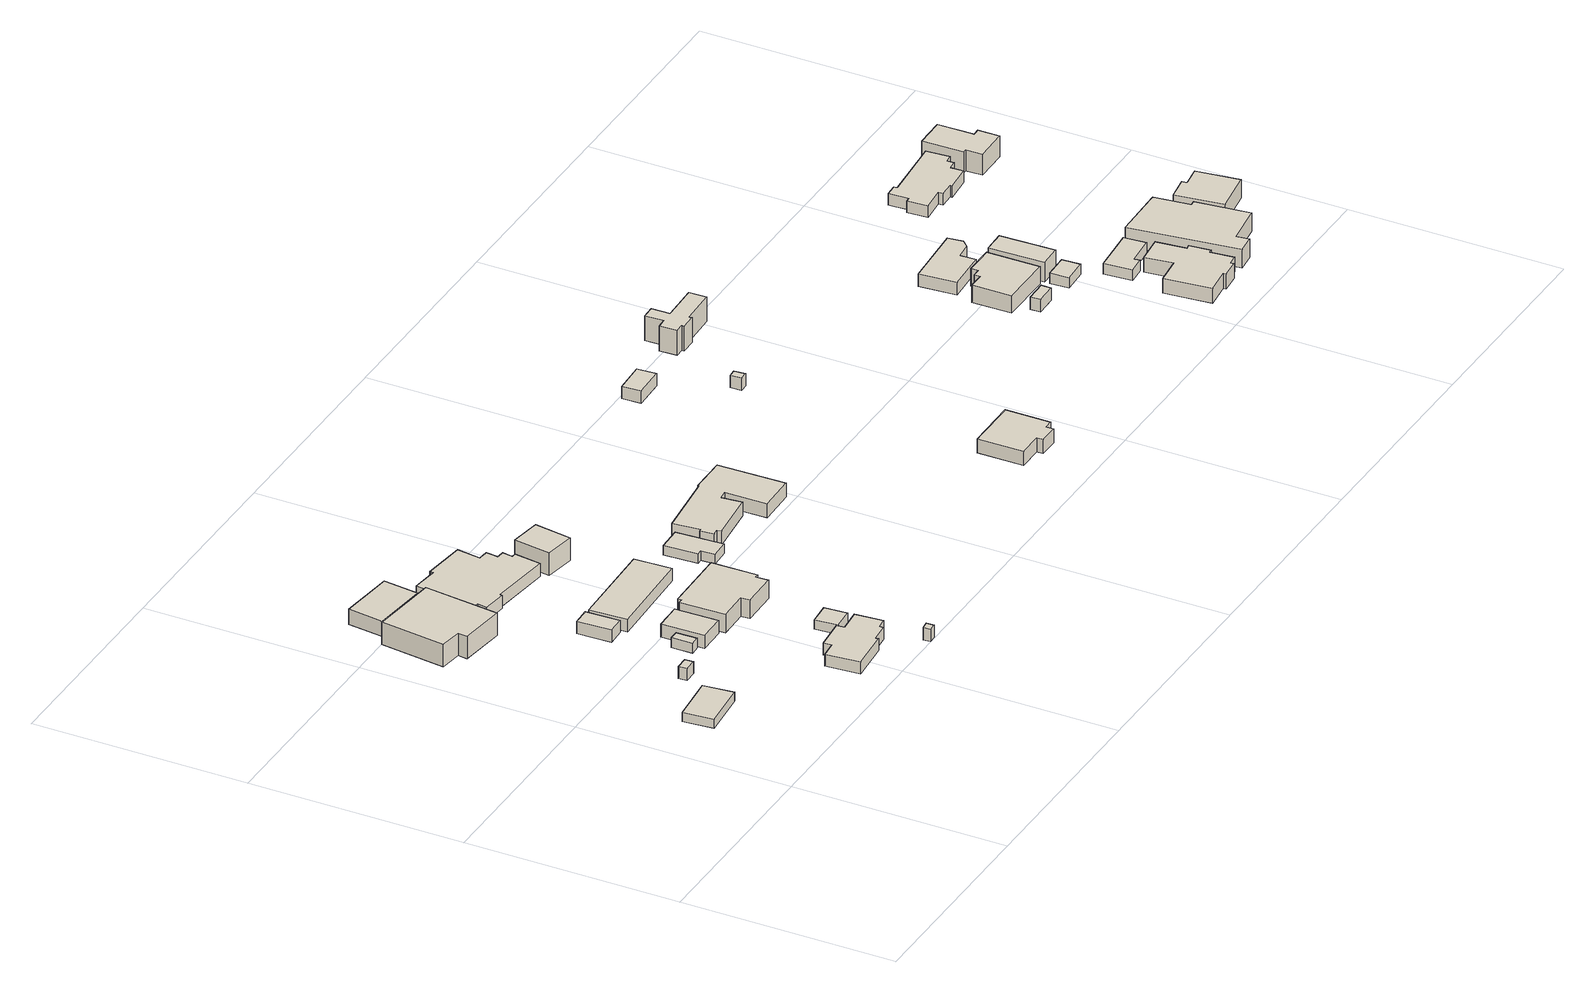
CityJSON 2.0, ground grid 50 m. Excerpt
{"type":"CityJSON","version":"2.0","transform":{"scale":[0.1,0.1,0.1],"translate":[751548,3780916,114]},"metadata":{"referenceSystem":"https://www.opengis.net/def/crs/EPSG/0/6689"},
"CityObjects":{
"building1":{"type":"Building","attributes":{"class":"3001","usage":"461","yearOfConstruction":"0001","measuredHeight":3.3,"storeysAboveGround":9999,"storeysBelowGround":9999,"RiverFloodingRiskAttribute.description":"4","RiverFloodingRiskAttribute.rank":"1","RiverFloodingRiskAttribute.depth":0.162,"RiverFloodingRiskAttribute.adminType":"2","RiverFloodingRiskAttribute.scale":"2","RiverFloodingRiskAttribute.duration":0,"BuildingDetailAttribute.totalFloorArea":-9999,"BuildingDetailAttribute.buildingFootprintArea":-9999,"BuildingDetailAttribute.buildingStructureType":"611","BuildingDetailAttribute.fireproofStructureType":"1011","BuildingDetailAttribute.landUseType":"231","BuildingDetailAttribute.specifiedBuildingCoverageRate":-9999,"BuildingDetailAttribute.specifiedFloorAreaRate":-9999,"BuildingDetailAttribute.buildingHeight":-9999,"BuildingDetailAttribute.surveyYear":"0001","BuildingIDAttribute.prefecture":"35","BuildingIDAttribute.city":"35215"},"address":[{"country":"日本","locality":"山口県周南市大字米光米光下"}],"geometry":[{"type":"Solid","lod":"1","boundaries":[[[[0,1,2,3]],[[2,4,5,3]],[[1,6,4,2]],[[0,7,6,1]],[[3,5,7,0]],[[4,6,7,5]]]]}]},
"building2":{"type":"Building","attributes":{"class":"3001","usage":"461","yearOfConstruction":"0001","measuredHeight":7.4,"storeysAboveGround":9999,"storeysBelowGround":9999,"LandSlideRiskAttribute.description":"1","LandSlideRiskAttribute.areaType":"2","BuildingDetailAttribute.totalFloorArea":-9999,"BuildingDetailAttribute.buildingFootprintArea":-9999,"BuildingDetailAttribute.buildingStructureType":"611","BuildingDetailAttribute.fireproofStructureType":"1011","BuildingDetailAttribute.landUseType":"231","BuildingDetailAttribute.specifiedBuildingCoverageRate":-9999,"BuildingDetailAttribute.specifiedFloorAreaRate":-9999,"BuildingDetailAttribute.buildingHeight":-9999,"BuildingDetailAttribute.surveyYear":"0001","BuildingIDAttribute.prefecture":"35","BuildingIDAttribute.city":"35215"},"address":[{"country":"日本","locality":"山口県周南市大字米光米光下"}],"geometry":[{"type":"Solid","lod":"1","boundaries":[[[[8,9,10,11,12,13]],[[12,14,15,13]],[[11,16,14,12]],[[10,17,16,11]],[[9,18,17,10]],[[8,19,18,9]],[[13,15,19,8]],[[14,16,17,18,19,15]]]]}]},
"building3":{"type":"Building","attributes":{"class":"3001","usage":"461","yearOfConstruction":"0001","measuredHeight":3.6,"storeysAboveGround":9999,"storeysBelowGround":9999,"BuildingDetailAttribute.totalFloorArea":-9999,"BuildingDetailAttribute.buildingFootprintArea":-9999,"BuildingDetailAttribute.buildingStructureType":"611","BuildingDetailAttribute.fireproofStructureType":"1011","BuildingDetailAttribute.landUseType":"231","BuildingDetailAttribute.specifiedBuildingCoverageRate":-9999,"BuildingDetailAttribute.specifiedFloorAreaRate":-9999,"BuildingDetailAttribute.buildingHeight":-9999,"BuildingDetailAttribute.surveyYear":"0001","BuildingIDAttribute.prefecture":"35","BuildingIDAttribute.city":"35215"},"address":[{"country":"日本","locality":"山口県周南市大字米光米光下"}],"geometry":[{"type":"Solid","lod":"1","boundaries":[[[[20,21,22,23]],[[22,24,25,23]],[[21,26,24,22]],[[20,27,26,21]],[[23,25,27,20]],[[24,26,27,25]]]]}]},
"building4":{"type":"Building","attributes":{"class":"3001","usage":"461","yearOfConstruction":"0001","measuredHeight":3.7,"storeysAboveGround":9999,"storeysBelowGround":9999,"LandSlideRiskAttribute.description":"1","LandSlideRiskAttribute.areaType":"2","BuildingDetailAttribute.totalFloorArea":-9999,"BuildingDetailAttribute.buildingFootprintArea":-9999,"BuildingDetailAttribute.buildingStructureType":"611","BuildingDetailAttribute.fireproofStructureType":"1011","BuildingDetailAttribute.landUseType":"231","BuildingDetailAttribute.specifiedBuildingCoverageRate":-9999,"BuildingDetailAttribute.specifiedFloorAreaRate":-9999,"BuildingDetailAttribute.buildingHeight":-9999,"BuildingDetailAttribute.surveyYear":"0001","BuildingIDAttribute.prefecture":"35","BuildingIDAttribute.city":"35215"},"address":[{"country":"日本","locality":"山口県周南市大字米光米光下"}],"geometry":[{"type":"Solid","lod":"1","boundaries":[[[[28,29,30,31]],[[30,32,33,31]],[[29,34,32,30]],[[28,35,34,29]],[[31,33,35,28]],[[32,34,35,33]]]]}]},
"building5":{"type":"Building","attributes":{"class":"3003","usage":"461","yearOfConstruction":"0001","measuredHeight":2.4,"storeysAboveGround":9999,"storeysBelowGround":9999,"LandSlideRiskAttribute.description":"1","LandSlideRiskAttribute.areaType":"1","BuildingDetailAttribute.totalFloorArea":-9999,"BuildingDetailAttribute.buildingFootprintArea":-9999,"BuildingDetailAttribute.buildingStructureType":"611","BuildingDetailAttribute.fireproofStructureType":"1011","BuildingDetailAttribute.landUseType":"231","BuildingDetailAttribute.specifiedBuildingCoverageRate":-9999,"BuildingDetailAttribute.specifiedFloorAreaRate":-9999,"BuildingDetailAttribute.buildingHeight":-9999,"BuildingDetailAttribute.surveyYear":"0001","BuildingIDAttribute.prefecture":"35","BuildingIDAttribute.city":"35215"},"address":[{"country":"日本","locality":"山口県周南市大字米光米光下"}],"geometry":[{"type":"Solid","lod":"1","boundaries":[[[[36,37,38,39]],[[38,40,41,39]],[[37,42,40,38]],[[36,43,42,37]],[[39,41,43,36]],[[40,42,43,41]]]]}]},
"building6":{"type":"Building","attributes":{"class":"3001","usage":"461","yearOfConstruction":"0001","measuredHeight":3,"storeysAboveGround":9999,"storeysBelowGround":9999,"LandSlideRiskAttribute.description":"1","LandSlideRiskAttribute.areaType":"1","BuildingDetailAttribute.totalFloorArea":-9999,"BuildingDetailAttribute.buildingFootprintArea":-9999,"BuildingDetailAttribute.buildingStructureType":"611","BuildingDetailAttribute.fireproofStructureType":"1011","BuildingDetailAttribute.landUseType":"231","BuildingDetailAttribute.specifiedBuildingCoverageRate":-9999,"BuildingDetailAttribute.specifiedFloorAreaRate":-9999,"BuildingDetailAttribute.buildingHeight":-9999,"BuildingDetailAttribute.surveyYear":"0001","BuildingIDAttribute.prefecture":"35","BuildingIDAttribute.city":"35215"},"address":[{"country":"日本","locality":"山口県周南市大字米光米光下"}],"geometry":[{"type":"Solid","lod":"1","boundaries":[[[[44,45,46,47]],[[46,48,49,47]],[[45,50,48,46]],[[44,51,50,45]],[[47,49,51,44]],[[48,50,51,49]]]]}]},
"building7":{"type":"Building","attributes":{"class":"3001","usage":"461","yearOfConstruction":"0001","measuredHeight":3.3,"storeysAboveGround":9999,"storeysBelowGround":9999,"LandSlideRiskAttribute.description":"1","LandSlideRiskAttribute.areaType":"1","BuildingDetailAttribute.totalFloorArea":-9999,"BuildingDetailAttribute.buildingFootprintArea":-9999,"BuildingDetailAttribute.buildingStructureType":"611","BuildingDetailAttribute.fireproofStructureType":"1011","BuildingDetailAttribute.landUseType":"231","BuildingDetailAttribute.specifiedBuildingCoverageRate":-9999,"BuildingDetailAttribute.specifiedFloorAreaRate":-9999,"BuildingDetailAttribute.buildingHeight":-9999,"BuildingDetailAttribute.surveyYear":"0001","BuildingIDAttribute.prefecture":"35","BuildingIDAttribute.city":"35215"},"address":[{"country":"日本","locality":"山口県周南市大字米光米光下"}],"geometry":[{"type":"Solid","lod":"1","boundaries":[[[[52,53,54,55]],[[54,56,57,55]],[[53,58,56,54]],[[52,59,58,53]],[[55,57,59,52]],[[56,58,59,57]]]]}]},
"building8":{"type":"Building","attributes":{"class":"3001","usage":"461","yearOfConstruction":"0001","measuredHeight":6.3,"storeysAboveGround":9999,"storeysBelowGround":9999,"LandSlideRiskAttribute.description":"1","LandSlideRiskAttribute.areaType":"2","BuildingDetailAttribute.totalFloorArea":-9999,"BuildingDetailAttribute.buildingFootprintArea":-9999,"BuildingDetailAttribute.buildingStructureType":"611","BuildingDetailAttribute.fireproofStructureType":"1011","BuildingDetailAttribute.landUseType":"231","BuildingDetailAttribute.specifiedBuildingCoverageRate":-9999,"BuildingDetailAttribute.specifiedFloorAreaRate":-9999,"BuildingDetailAttribute.buildingHeight":-9999,"BuildingDetailAttribute.surveyYear":"0001","BuildingIDAttribute.prefecture":"35","BuildingIDAttribute.city":"35215"},"address":[{"country":"日本","locality":"山口県周南市大字米光米光下"}],"geometry":[{"type":"Solid","lod":"1","boundaries":[[[[60,61,62,63,64,65,66,67,68,69,70,71,72,73,74,75,76,77]],[[76,78,79,77]],[[75,80,78,76]],[[74,81,80,75]],[[73,82,81,74]],[[72,83,82,73]],[[71,84,83,72]],[[70,85,84,71]],[[69,86,85,70]],[[68,87,86,69]],[[67,88,87,68]],[[66,89,88,67]],[[65,90,89,66]],[[64,91,90,65]],[[63,92,91,64]],[[62,93,92,63]],[[61,94,93,62]],[[60,95,94,61]],[[77,79,95,60]],[[78,80,81,82,83,84,85,86,87,88,89,90,91,92,93,94,95,79]]]]}]},
"building9":{"type":"Building","attributes":{"class":"3001","usage":"461","yearOfConstruction":"0001","measuredHeight":4,"storeysAboveGround":9999,"storeysBelowGround":9999,"RiverFloodingRiskAttribute.description":"4","RiverFloodingRiskAttribute.rank":"2","RiverFloodingRiskAttribute.depth":0.849,"RiverFloodingRiskAttribute.adminType":"2","RiverFloodingRiskAttribute.scale":"2","RiverFloodingRiskAttribute.duration":0.8,"BuildingDetailAttribute.totalFloorArea":-9999,"BuildingDetailAttribute.buildingFootprintArea":-9999,"BuildingDetailAttribute.buildingStructureType":"611","BuildingDetailAttribute.fireproofStructureType":"1011","BuildingDetailAttribute.landUseType":"231","BuildingDetailAttribute.specifiedBuildingCoverageRate":-9999,"BuildingDetailAttribute.specifiedFloorAreaRate":-9999,"BuildingDetailAttribute.buildingHeight":-9999,"BuildingDetailAttribute.surveyYear":"0001","BuildingIDAttribute.prefecture":"35","BuildingIDAttribute.city":"35215"},"address":[{"country":"日本","locality":"山口県周南市大字米光米光下"}],"geometry":[{"type":"Solid","lod":"1","boundaries":[[[[96,97,98,99,100,101,102,103,104,105,106,107]],[[106,108,109,107]],[[105,110,108,106]],[[104,111,110,105]],[[103,112,111,104]],[[102,113,112,103]],[[101,114,113,102]],[[100,115,114,101]],[[99,116,115,100]],[[98,117,116,99]],[[97,118,117,98]],[[96,119,118,97]],[[107,109,119,96]],[[108,110,111,112,113,114,115,116,117,118,119,109]]]]}]},
"building10":{"type":"Building","attributes":{"class":"3001","usage":"461","yearOfConstruction":"0001","measuredHeight":3.2,"storeysAboveGround":9999,"storeysBelowGround":9999,"LandSlideRiskAttribute.description":"1","LandSlideRiskAttribute.areaType":"1","BuildingDetailAttribute.totalFloorArea":-9999,"BuildingDetailAttribute.buildingFootprintArea":-9999,"BuildingDetailAttribute.buildingStructureType":"611","BuildingDetailAttribute.fireproofStructureType":"1011","BuildingDetailAttribute.landUseType":"231","BuildingDetailAttribute.specifiedBuildingCoverageRate":-9999,"BuildingDetailAttribute.specifiedFloorAreaRate":-9999,"BuildingDetailAttribute.buildingHeight":-9999,"BuildingDetailAttribute.surveyYear":"0001","BuildingIDAttribute.prefecture":"35","BuildingIDAttribute.city":"35215"},"address":[{"country":"日本","locality":"山口県周南市大字米光米光下"}],"geometry":[{"type":"Solid","lod":"1","boundaries":[[[[120,121,122,123]],[[122,124,125,123]],[[121,126,124,122]],[[120,127,126,121]],[[123,125,127,120]],[[124,126,127,125]]]]}]},
"building11":{"type":"Building","attributes":{"class":"3001","usage":"461","yearOfConstruction":"0001","measuredHeight":3,"storeysAboveGround":9999,"storeysBelowGround":9999,"RiverFloodingRiskAttribute.description":"4","RiverFloodingRiskAttribute.rank":"2","RiverFloodingRiskAttribute.depth":1.4,"RiverFloodingRiskAttribute.adminType":"2","RiverFloodingRiskAttribute.scale":"2","RiverFloodingRiskAttribute.duration":1.4,"BuildingDetailAttribute.totalFloorArea":-9999,"BuildingDetailAttribute.buildingFootprintArea":-9999,"BuildingDetailAttribute.buildingStructureType":"611","BuildingDetailAttribute.fireproofStructureType":"1011","BuildingDetailAttribute.landUseType":"231","BuildingDetailAttribute.specifiedBuildingCoverageRate":-9999,"BuildingDetailAttribute.specifiedFloorAreaRate":-9999,"BuildingDetailAttribute.buildingHeight":-9999,"BuildingDetailAttribute.surveyYear":"0001","BuildingIDAttribute.prefecture":"35","BuildingIDAttribute.city":"35215"},"address":[{"country":"日本","locality":"山口県周南市大字米光米光下"}],"geometry":[{"type":"Solid","lod":"1","boundaries":[[[[128,129,130,131]],[[130,132,133,131]],[[129,134,132,130]],[[128,135,134,129]],[[131,133,135,128]],[[132,134,135,133]]]]}]},
"building12":{"type":"Building","attributes":{"class":"3003","usage":"461","yearOfConstruction":"0001","measuredHeight":5.1,"storeysAboveGround":9999,"storeysBelowGround":9999,"RiverFloodingRiskAttribute.description":"4","RiverFloodingRiskAttribute.rank":"2","RiverFloodingRiskAttribute.depth":0.954,"RiverFloodingRiskAttribute.adminType":"2","RiverFloodingRiskAttribute.scale":"2","RiverFloodingRiskAttribute.duration":0.8,"BuildingDetailAttribute.totalFloorArea":-9999,"BuildingDetailAttribute.buildingFootprintArea":-9999,"BuildingDetailAttribute.buildingStructureType":"611","BuildingDetailAttribute.fireproofStructureType":"1011","BuildingDetailAttribute.landUseType":"231","BuildingDetailAttribute.specifiedBuildingCoverageRate":-9999,"BuildingDetailAttribute.specifiedFloorAreaRate":-9999,"BuildingDetailAttribute.buildingHeight":-9999,"BuildingDetailAttribute.surveyYear":"0001","BuildingIDAttribute.prefecture":"35","BuildingIDAttribute.city":"35215"},"address":[{"country":"日本","locality":"山口県周南市大字米光米光下"}],"geometry":[{"type":"Solid","lod":"1","boundaries":[[[[136,137,138,139]],[[138,140,141,139]],[[137,142,140,138]],[[136,143,142,137]],[[139,141,143,136]],[[140,142,143,141]]]]}]},
"building13":{"type":"Building","attributes":{"class":"3001","usage":"461","yearOfConstruction":"0001","measuredHeight":5.7,"storeysAboveGround":9999,"storeysBelowGround":9999,"LandSlideRiskAttribute.description":"1","LandSlideRiskAttribute.areaType":"1","BuildingDetailAttribute.totalFloorArea":-9999,"BuildingDetailAttribute.buildingFootprintArea":-9999,"BuildingDetailAttribute.buildingStructureType":"611","BuildingDetailAttribute.fireproofStructureType":"1011","BuildingDetailAttribute.landUseType":"231","BuildingDetailAttribute.specifiedBuildingCoverageRate":-9999,"BuildingDetailAttribute.specifiedFloorAreaRate":-9999,"BuildingDetailAttribute.buildingHeight":-9999,"BuildingDetailAttribute.surveyYear":"0001","BuildingIDAttribute.prefecture":"35","BuildingIDAttribute.city":"35215"},"address":[{"country":"日本","locality":"山口県周南市大字米光米光下"}],"geometry":[{"type":"Solid","lod":"1","boundaries":[[[[144,145,146,147,148,149,150,151,152,153]],[[152,154,155,153]],[[151,156,154,152]],[[150,157,156,151]],[[149,158,157,150]],[[148,159,158,149]],[[147,160,159,148]],[[146,161,160,147]],[[145,162,161,146]],[[144,163,162,145]],[[153,155,163,144]],[[154,156,157,158,159,160,161,162,163,155]]]]}]},
"building14":{"type":"Building","attributes":{"class":"3001","usage":"461","yearOfConstruction":"0001","measuredHeight":6.5,"storeysAboveGround":9999,"storeysBelowGround":9999,"LandSlideRiskAttribute.description":"1","LandSlideRiskAttribute.areaType":"2","BuildingDetailAttribute.totalFloorArea":-9999,"BuildingDetailAttribute.buildingFootprintArea":-9999,"BuildingDetailAttribute.buildingStructureType":"611","BuildingDetailAttribute.fireproofStructureType":"1011","BuildingDetailAttribute.landUseType":"231","BuildingDetailAttribute.specifiedBuildingCoverageRate":-9999,"BuildingDetailAttribute.specifiedFloorAreaRate":-9999,"BuildingDetailAttribute.buildingHeight":-9999,"BuildingDetailAttribute.surveyYear":"0001","BuildingIDAttribute.prefecture":"35","BuildingIDAttribute.city":"35215"},"address":[{"country":"日本","locality":"山口県周南市大字米光米光下"}],"geometry":[{"type":"Solid","lod":"1","boundaries":[[[[164,165,166,167]],[[166,168,169,167]],[[165,170,168,166]],[[164,171,170,165]],[[167,169,171,164]],[[168,170,171,169]]]]}]},
"building15":{"type":"Building","attributes":{"class":"3001","usage":"461","yearOfConstruction":"0001","measuredHeight":2.5,"storeysAboveGround":9999,"storeysBelowGround":9999,"LandSlideRiskAttribute.description":"1","LandSlideRiskAttribute.areaType":"1","BuildingDetailAttribute.totalFloorArea":-9999,"BuildingDetailAttribute.buildingFootprintArea":-9999,"BuildingDetailAttribute.buildingStructureType":"611","BuildingDetailAttribute.fireproofStructureType":"1011","BuildingDetailAttribute.landUseType":"231","BuildingDetailAttribute.specifiedBuildingCoverageRate":-9999,"BuildingDetailAttribute.specifiedFloorAreaRate":-9999,"BuildingDetailAttribute.buildingHeight":-9999,"BuildingDetailAttribute.surveyYear":"0001","BuildingIDAttribute.prefecture":"35","BuildingIDAttribute.city":"35215"},"address":[{"country":"日本","locality":"山口県周南市大字米光米光上"}],"geometry":[{"type":"Solid","lod":"1","boundaries":[[[[172,173,174,175,176,177]],[[176,178,179,177]],[[175,180,178,176]],[[174,181,180,175]],[[173,182,181,174]],[[172,183,182,173]],[[177,179,183,172]],[[178,180,181,182,183,179]]]]}]},
"building16":{"type":"Building","attributes":{"class":"3001","usage":"461","yearOfConstruction":"0001","measuredHeight":7.6,"storeysAboveGround":9999,"storeysBelowGround":9999,"LandSlideRiskAttribute.description":"1","LandSlideRiskAttribute.areaType":"1","BuildingDetailAttribute.totalFloorArea":-9999,"BuildingDetailAttribute.buildingFootprintArea":-9999,"BuildingDetailAttribute.buildingStructureType":"611","BuildingDetailAttribute.fireproofStructureType":"1011","BuildingDetailAttribute.landUseType":"231","BuildingDetailAttribute.specifiedBuildingCoverageRate":-9999,"BuildingDetailAttribute.specifiedFloorAreaRate":-9999,"BuildingDetailAttribute.buildingHeight":-9999,"BuildingDetailAttribute.surveyYear":"0001","BuildingIDAttribute.prefecture":"35","BuildingIDAttribute.city":"35215"},"address":[{"country":"日本","locality":"山口県周南市大字米光米光上"}],"geometry":[{"type":"Solid","lod":"1","boundaries":[[[[184,185,186,187,188,189,190,191,192,193,194,195,196,197]],[[196,198,199,197]],[[195,200,198,196]],[[194,201,200,195]],[[193,202,201,194]],[[192,203,202,193]],[[191,204,203,192]],[[190,205,204,191]],[[189,206,205,190]],[[188,207,206,189]],[[187,208,207,188]],[[186,209,208,187]],[[185,210,209,186]],[[184,211,210,185]],[[197,199,211,184]],[[198,200,201,202,203,204,205,206,207,208,209,210,211,199]]]]}]},
"building17":{"type":"Building","attributes":{"class":"3001","usage":"461","yearOfConstruction":"0001","measuredHeight":3,"storeysAboveGround":9999,"storeysBelowGround":9999,"LandSlideRiskAttribute.description":"1","LandSlideRiskAttribute.areaType":"2","BuildingDetailAttribute.totalFloorArea":-9999,"BuildingDetailAttribute.buildingFootprintArea":-9999,"BuildingDetailAttribute.buildingStructureType":"611","BuildingDetailAttribute.fireproofStructureType":"1011","BuildingDetailAttribute.landUseType":"231","BuildingDetailAttribute.specifiedBuildingCoverageRate":-9999,"BuildingDetailAttribute.specifiedFloorAreaRate":-9999,"BuildingDetailAttribute.buildingHeight":-9999,"BuildingDetailAttribute.surveyYear":"0001","BuildingIDAttribute.prefecture":"35","BuildingIDAttribute.city":"35215"},"address":[{"country":"日本","locality":"山口県周南市大字米光米光上"}],"geometry":[{"type":"Solid","lod":"1","boundaries":[[[[212,213,214,215]],[[214,216,217,215]],[[213,218,216,214]],[[212,219,218,213]],[[215,217,219,212]],[[216,218,219,217]]]]}]},
"building18":{"type":"Building","attributes":{"class":"3001","usage":"461","yearOfConstruction":"0001","measuredHeight":4.1,"storeysAboveGround":9999,"storeysBelowGround":9999,"RiverFloodingRiskAttribute.description":"4","RiverFloodingRiskAttribute.rank":"2","RiverFloodingRiskAttribute.depth":1.49,"RiverFloodingRiskAttribute.adminType":"2","RiverFloodingRiskAttribute.scale":"2","RiverFloodingRiskAttribute.duration":1.3,"BuildingDetailAttribute.totalFloorArea":-9999,"BuildingDetailAttribute.buildingFootprintArea":-9999,"BuildingDetailAttribute.buildingStructureType":"611","BuildingDetailAttribute.fireproofStructureType":"1011","BuildingDetailAttribute.landUseType":"231","BuildingDetailAttribute.specifiedBuildingCoverageRate":-9999,"BuildingDetailAttribute.specifiedFloorAreaRate":-9999,"BuildingDetailAttribute.buildingHeight":-9999,"BuildingDetailAttribute.surveyYear":"0001","BuildingIDAttribute.prefecture":"35","BuildingIDAttribute.city":"35215"},"address":[{"country":"日本","locality":"山口県周南市大字米光米光上"}],"geometry":[{"type":"Solid","lod":"1","boundaries":[[[[220,221,222,223,224,225,226,227]],[[226,228,229,227]],[[225,230,228,226]],[[224,231,230,225]],[[223,232,231,224]],[[222,233,232,223]],[[221,234,233,222]],[[220,235,234,221]],[[227,229,235,220]],[[228,230,231,232,233,234,235,229]]]]}]},
"building19":{"type":"Building","attributes":{"class":"3001","usage":"461","yearOfConstruction":"0001","measuredHeight":3,"storeysAboveGround":9999,"storeysBelowGround":9999,"LandSlideRiskAttribute.description":"1","LandSlideRiskAttribute.areaType":"1","BuildingDetailAttribute.totalFloorArea":-9999,"BuildingDetailAttribute.buildingFootprintArea":-9999,"BuildingDetailAttribute.buildingStructureType":"611","BuildingDetailAttribute.fireproofStructureType":"1011","BuildingDetailAttribute.landUseType":"231","BuildingDetailAttribute.specifiedBuildingCoverageRate":-9999,"BuildingDetailAttribute.specifiedFloorAreaRate":-9999,"BuildingDetailAttribute.buildingHeight":-9999,"BuildingDetailAttribute.surveyYear":"0001","BuildingIDAttribute.prefecture":"35","BuildingIDAttribute.city":"35215"},"address":[{"country":"日本","locality":"山口県周南市大字米光米光上"}],"geometry":[{"type":"Solid","lod":"1","boundaries":[[[[236,237,238,239]],[[238,240,241,239]],[[237,242,240,238]],[[236,243,242,237]],[[239,241,243,236]],[[240,242,243,241]]]]}]},
"building20":{"type":"Building","attributes":{"class":"3001","usage":"461","yearOfConstruction":"0001","measuredHeight":13,"storeysAboveGround":9999,"storeysBelowGround":9999,"LandSlideRiskAttribute.description":"1","LandSlideRiskAttribute.areaType":"2","BuildingDetailAttribute.totalFloorArea":-9999,"BuildingDetailAttribute.buildingFootprintArea":-9999,"BuildingDetailAttribute.buildingStructureType":"611","BuildingDetailAttribute.fireproofStructureType":"1011","BuildingDetailAttribute.landUseType":"231","BuildingDetailAttribute.specifiedBuildingCoverageRate":-9999,"BuildingDetailAttribute.specifiedFloorAreaRate":-9999,"BuildingDetailAttribute.buildingHeight":-9999,"BuildingDetailAttribute.surveyYear":"0001","BuildingIDAttribute.prefecture":"35","BuildingIDAttribute.city":"35215"},"address":[{"country":"日本","locality":"山口県周南市大字米光米光上"}],"geometry":[{"type":"Solid","lod":"1","boundaries":[[[[244,245,246,247,248,249,250,251,252,253,254,255]],[[254,256,257,255]],[[253,258,256,254]],[[252,259,258,253]],[[251,260,259,252]],[[250,261,260,251]],[[249,262,261,250]],[[248,263,262,249]],[[247,264,263,248]],[[246,265,264,247]],[[245,266,265,246]],[[244,267,266,245]],[[255,257,267,244]],[[256,258,259,260,261,262,263,264,265,266,267,257]]]]}]},
"building21":{"type":"Building","attributes":{"class":"3001","usage":"461","yearOfConstruction":"0001","measuredHeight":3,"storeysAboveGround":9999,"storeysBelowGround":9999,"RiverFloodingRiskAttribute.description":"4","RiverFloodingRiskAttribute.rank":"2","RiverFloodingRiskAttribute.depth":0.751,"RiverFloodingRiskAttribute.adminType":"2","RiverFloodingRiskAttribute.scale":"2","RiverFloodingRiskAttribute.duration":0.1,"LandSlideRiskAttribute.description":"1","LandSlideRiskAttribute.areaType":"1","BuildingDetailAttribute.totalFloorArea":-9999,"BuildingDetailAttribute.buildingFootprintArea":-9999,"BuildingDetailAttribute.buildingStructureType":"611","BuildingDetailAttribute.fireproofStructureType":"1011","BuildingDetailAttribute.landUseType":"231","BuildingDetailAttribute.specifiedBuildingCoverageRate":-9999,"BuildingDetailAttribute.specifiedFloorAreaRate":-9999,"BuildingDetailAttribute.buildingHeight":-9999,"BuildingDetailAttribute.surveyYear":"0001","BuildingIDAttribute.prefecture":"35","BuildingIDAttribute.city":"35215"},"address":[{"country":"日本","locality":"山口県周南市大字米光米光上"}],"geometry":[{"type":"Solid","lod":"1","boundaries":[[[[268,269,270,271]],[[270,272,273,271]],[[269,274,272,270]],[[268,275,274,269]],[[271,273,275,268]],[[272,274,275,273]]]]}]},
"building22":{"type":"Building","attributes":{"class":"3001","usage":"461","yearOfConstruction":"0001","measuredHeight":4.5,"storeysAboveGround":9999,"storeysBelowGround":9999,"RiverFloodingRiskAttribute.description":"4","RiverFloodingRiskAttribute.rank":"1","RiverFloodingRiskAttribute.depth":0.5,"RiverFloodingRiskAttribute.adminType":"2","RiverFloodingRiskAttribute.scale":"2","RiverFloodingRiskAttribute.duration":0.1,"LandSlideRiskAttribute.description":"1","LandSlideRiskAttribute.areaType":"1","BuildingDetailAttribute.totalFloorArea":-9999,"BuildingDetailAttribute.buildingFootprintArea":-9999,"BuildingDetailAttribute.buildingStructureType":"611","BuildingDetailAttribute.fireproofStructureType":"1011","BuildingDetailAttribute.landUseType":"231","BuildingDetailAttribute.specifiedBuildingCoverageRate":-9999,"BuildingDetailAttribute.specifiedFloorAreaRate":-9999,"BuildingDetailAttribute.buildingHeight":-9999,"BuildingDetailAttribute.surveyYear":"0001","BuildingIDAttribute.prefecture":"35","BuildingIDAttribute.city":"35215"},"address":[{"country":"日本","locality":"山口県周南市大字米光米光上"}],"geometry":[{"type":"Solid","lod":"1","boundaries":[[[[276,277,278,279,280,281,282,283]],[[282,284,285,283]],[[281,286,284,282]],[[280,287,286,281]],[[279,288,287,280]],[[278,289,288,279]],[[277,290,289,278]],[[276,291,290,277]],[[283,285,291,276]],[[284,286,287,288,289,290,291,285]]]]}]},
"building23":{"type":"Building","attributes":{"class":"3001","usage":"461","yearOfConstruction":"0001","measuredHeight":3.2,"storeysAboveGround":9999,"storeysBelowGround":9999,"RiverFloodingRiskAttribute.description":"4","RiverFloodingRiskAttribute.rank":"1","RiverFloodingRiskAttribute.depth":0.17,"RiverFloodingRiskAttribute.adminType":"2","RiverFloodingRiskAttribute.scale":"2","RiverFloodingRiskAttribute.duration":0.1,"LandSlideRiskAttribute.description":"1","LandSlideRiskAttribute.areaType":"1","BuildingDetailAttribute.totalFloorArea":-9999,"BuildingDetailAttribute.buildingFootprintArea":-9999,"BuildingDetailAttribute.buildingStructureType":"611","BuildingDetailAttribute.fireproofStructureType":"1011","BuildingDetailAttribute.landUseType":"231","BuildingDetailAttribute.specifiedBuildingCoverageRate":-9999,"BuildingDetailAttribute.specifiedFloorAreaRate":-9999,"BuildingDetailAttribute.buildingHeight":-9999,"BuildingDetailAttribute.surveyYear":"0001","BuildingIDAttribute.prefecture":"35","BuildingIDAttribute.city":"35215"},"address":[{"country":"日本","locality":"山口県周南市大字米光米光上"}],"geometry":[{"type":"Solid","lod":"1","boundaries":[[[[292,293,294,295,296,297,298]],[[297,299,300,298]],[[296,301,299,297]],[[295,302,301,296]],[[294,303,302,295]],[[293,304,303,294]],[[292,305,304,293]],[[298,300,305,292]],[[299,301,302,303,304,305,300]]]]}]},
"building24":{"type":"Building","attributes":{"class":"3001","usage":"461","yearOfConstruction":"0001","measuredHeight":2.7,"storeysAboveGround":9999,"storeysBelowGround":9999,"RiverFloodingRiskAttribute.description":"4","RiverFloodingRiskAttribute.rank":"2","RiverFloodingRiskAttribute.depth":0.781,"RiverFloodingRiskAttribute.adminType":"2","RiverFloodingRiskAttribute.scale":"2","RiverFloodingRiskAttribute.duration":0.1,"LandSlideRiskAttribute.description":"1","LandSlideRiskAttribute.areaType":"1","BuildingDetailAttribute.totalFloorArea":-9999,"BuildingDetailAttribute.buildingFootprintArea":-9999,"BuildingDetailAttribute.buildingStructureType":"611","BuildingDetailAttribute.fireproofStructureType":"1011","BuildingDetailAttribute.landUseType":"231","BuildingDetailAttribute.specifiedBuildingCoverageRate":-9999,"BuildingDetailAttribute.specifiedFloorAreaRate":-9999,"BuildingDetailAttribute.buildingHeight":-9999,"BuildingDetailAttribute.surveyYear":"0001","BuildingIDAttribute.prefecture":"35","BuildingIDAttribute.city":"35215"},"address":[{"country":"日本","locality":"山口県周南市大字米光米光上"}],"geometry":[{"type":"Solid","lod":"1","boundaries":[[[[306,307,308,309]],[[308,310,311,309]],[[307,312,310,308]],[[306,313,312,307]],[[309,311,313,306]],[[310,312,313,311]]]]}]},
"building25":{"type":"Building","attributes":{"class":"3001","usage":"461","yearOfConstruction":"0001","measuredHeight":5.2,"storeysAboveGround":9999,"storeysBelowGround":9999,"RiverFloodingRiskAttribute.description":"4","RiverFloodingRiskAttribute.rank":"1","RiverFloodingRiskAttribute.depth":0.381,"RiverFloodingRiskAttribute.adminType":"2","RiverFloodingRiskAttribute.scale":"2","RiverFloodingRiskAttribute.duration":0.1,"LandSlideRiskAttribute.description":"1","LandSlideRiskAttribute.areaType":"1","BuildingDetailAttribute.totalFloorArea":-9999,"BuildingDetailAttribute.buildingFootprintArea":-9999,"BuildingDetailAttribute.buildingStructureType":"611","BuildingDetailAttribute.fireproofStructureType":"1011","BuildingDetailAttribute.landUseType":"231","BuildingDetailAttribute.specifiedBuildingCoverageRate":-9999,"BuildingDetailAttribute.specifiedFloorAreaRate":-9999,"BuildingDetailAttribute.buildingHeight":-9999,"BuildingDetailAttribute.surveyYear":"0001","BuildingIDAttribute.prefecture":"35","BuildingIDAttribute.city":"35215"},"address":[{"country":"日本","locality":"山口県周南市大字米光米光上"}],"geometry":[{"type":"Solid","lod":"1","boundaries":[[[[314,315,316,317]],[[316,318,319,317]],[[315,320,318,316]],[[314,321,320,315]],[[317,319,321,314]],[[318,320,321,319]]]]}]},
"building26":{"type":"Building","attributes":{"class":"3001","usage":"461","yearOfConstruction":"0001","measuredHeight":5.9,"storeysAboveGround":9999,"storeysBelowGround":9999,"RiverFloodingRiskAttribute.description":"4","RiverFloodingRiskAttribute.rank":"2","RiverFloodingRiskAttribute.depth":1.48,"RiverFloodingRiskAttribute.adminType":"2","RiverFloodingRiskAttribute.scale":"2","RiverFloodingRiskAttribute.duration":1.3,"BuildingDetailAttribute.totalFloorArea":-9999,"BuildingDetailAttribute.buildingFootprintArea":-9999,"BuildingDetailAttribute.buildingStructureType":"611","BuildingDetailAttribute.fireproofStructureType":"1011","BuildingDetailAttribute.landUseType":"231","BuildingDetailAttribute.specifiedBuildingCoverageRate":-9999,"BuildingDetailAttribute.specifiedFloorAreaRate":-9999,"BuildingDetailAttribute.buildingHeight":-9999,"BuildingDetailAttribute.surveyYear":"0001","BuildingIDAttribute.prefecture":"35","BuildingIDAttribute.city":"35215"},"address":[{"country":"日本","locality":"山口県周南市大字米光米光上"}],"geometry":[{"type":"Solid","lod":"1","boundaries":[[[[322,323,324,325,326,327,328,329,330,331,332,333,334,335]],[[334,336,337,335]],[[333,338,336,334]],[[332,339,338,333]],[[331,340,339,332]],[[330,341,340,331]],[[329,342,341,330]],[[328,343,342,329]],[[327,344,343,328]],[[326,345,344,327]],[[325,346,345,326]],[[324,347,346,325]],[[323,348,347,324]],[[322,349,348,323]],[[335,337,349,322]],[[336,338,339,340,341,342,343,344,345,346,347,348,349,337]]]]}]},
"building27":{"type":"Building","attributes":{"class":"3001","usage":"461","yearOfConstruction":"0001","measuredHeight":2.9,"storeysAboveGround":9999,"storeysBelowGround":9999,"RiverFloodingRiskAttribute.description":"4","RiverFloodingRiskAttribute.rank":"2","RiverFloodingRiskAttribute.depth":1.31,"RiverFloodingRiskAttribute.adminType":"2","RiverFloodingRiskAttribute.scale":"2","RiverFloodingRiskAttribute.duration":1.3,"BuildingDetailAttribute.totalFloorArea":-9999,"BuildingDetailAttribute.buildingFootprintArea":-9999,"BuildingDetailAttribute.buildingStructureType":"611","BuildingDetailAttribute.fireproofStructureType":"1011","BuildingDetailAttribute.landUseType":"231","BuildingDetailAttribute.specifiedBuildingCoverageRate":-9999,"BuildingDetailAttribute.specifiedFloorAreaRate":-9999,"BuildingDetailAttribute.buildingHeight":-9999,"BuildingDetailAttribute.surveyYear":"0001","BuildingIDAttribute.prefecture":"35","BuildingIDAttribute.city":"35215"},"address":[{"country":"日本","locality":"山口県周南市大字米光米光上"}],"geometry":[{"type":"Solid","lod":"1","boundaries":[[[[350,351,352,353,354,355]],[[354,356,357,355]],[[353,358,356,354]],[[352,359,358,353]],[[351,360,359,352]],[[350,361,360,351]],[[355,357,361,350]],[[356,358,359,360,361,357]]]]}]},
"building28":{"type":"Building","attributes":{"class":"3001","usage":"461","yearOfConstruction":"0001","measuredHeight":7.1,"storeysAboveGround":9999,"storeysBelowGround":9999,"RiverFloodingRiskAttribute.description":"4","RiverFloodingRiskAttribute.rank":"2","RiverFloodingRiskAttribute.depth":1.45,"RiverFloodingRiskAttribute.adminType":"2","RiverFloodingRiskAttribute.scale":"2","RiverFloodingRiskAttribute.duration":1.1,"BuildingDetailAttribute.totalFloorArea":-9999,"BuildingDetailAttribute.buildingFootprintArea":-9999,"BuildingDetailAttribute.buildingStructureType":"611","BuildingDetailAttribute.fireproofStructureType":"1011","BuildingDetailAttribute.landUseType":"231","BuildingDetailAttribute.specifiedBuildingCoverageRate":-9999,"BuildingDetailAttribute.specifiedFloorAreaRate":-9999,"BuildingDetailAttribute.buildingHeight":-9999,"BuildingDetailAttribute.surveyYear":"0001","BuildingIDAttribute.prefecture":"35","BuildingIDAttribute.city":"35215"},"address":[{"country":"日本","locality":"山口県周南市大字米光米光上"}],"geometry":[{"type":"Solid","lod":"1","boundaries":[[[[362,363,364,365,366,367,368,369]],[[368,370,371,369]],[[367,372,370,368]],[[366,373,372,367]],[[365,374,373,366]],[[364,375,374,365]],[[363,376,375,364]],[[362,377,376,363]],[[369,371,377,362]],[[370,372,373,374,375,376,377,371]]]]}]},
"building29":{"type":"Building","attributes":{"class":"3001","usage":"461","yearOfConstruction":"0001","measuredHeight":3.7,"storeysAboveGround":9999,"storeysBelowGround":9999,"LandSlideRiskAttribute.description":"1","LandSlideRiskAttribute.areaType":"2","BuildingDetailAttribute.totalFloorArea":-9999,"BuildingDetailAttribute.buildingFootprintArea":-9999,"BuildingDetailAttribute.buildingStructureType":"611","BuildingDetailAttribute.fireproofStructureType":"1011","BuildingDetailAttribute.landUseType":"231","BuildingDetailAttribute.specifiedBuildingCoverageRate":-9999,"BuildingDetailAttribute.specifiedFloorAreaRate":-9999,"BuildingDetailAttribute.buildingHeight":-9999,"BuildingDetailAttribute.surveyYear":"0001","BuildingIDAttribute.prefecture":"35","BuildingIDAttribute.city":"35215"},"address":[{"country":"日本","locality":"山口県周南市大字米光米光上"}],"geometry":[{"type":"Solid","lod":"1","boundaries":[[[[378,379,380,381,382,383,384,385,386,387,388,389,390,391,392,393]],[[392,394,395,393]],[[391,396,394,392]],[[390,397,396,391]],[[389,398,397,390]],[[388,399,398,389]],[[387,400,399,388]],[[386,401,400,387]],[[385,402,401,386]],[[384,403,402,385]],[[383,404,403,384]],[[382,405,404,383]],[[381,406,405,382]],[[380,407,406,381]],[[379,408,407,380]],[[378,409,408,379]],[[393,395,409,378]],[[394,396,397,398,399,400,401,402,403,404,405,406,407,408,409,395]]]]}]},
"building30":{"type":"Building","attributes":{"class":"3001","usage":"461","yearOfConstruction":"0001","measuredHeight":5.5,"storeysAboveGround":9999,"storeysBelowGround":9999,"RiverFloodingRiskAttribute.description":"4","RiverFloodingRiskAttribute.rank":"2","RiverFloodingRiskAttribute.depth":1,"RiverFloodingRiskAttribute.adminType":"2","RiverFloodingRiskAttribute.scale":"2","RiverFloodingRiskAttribute.duration":1.1,"BuildingDetailAttribute.totalFloorArea":-9999,"BuildingDetailAttribute.buildingFootprintArea":-9999,"BuildingDetailAttribute.buildingStructureType":"611","BuildingDetailAttribute.fireproofStructureType":"1011","BuildingDetailAttribute.landUseType":"231","BuildingDetailAttribute.specifiedBuildingCoverageRate":-9999,"BuildingDetailAttribute.specifiedFloorAreaRate":-9999,"BuildingDetailAttribute.buildingHeight":-9999,"BuildingDetailAttribute.surveyYear":"0001","BuildingIDAttribute.prefecture":"35","BuildingIDAttribute.city":"35215"},"address":[{"country":"日本","locality":"山口県周南市大字米光米光上"}],"geometry":[{"type":"Solid","lod":"1","boundaries":[[[[410,411,412,413,414,415]],[[414,416,417,415]],[[413,418,416,414]],[[412,419,418,413]],[[411,420,419,412]],[[410,421,420,411]],[[415,417,421,410]],[[416,418,419,420,421,417]]]]}]},
"building31":{"type":"Building","attributes":{"class":"3001","usage":"461","yearOfConstruction":"0001","measuredHeight":5.5,"storeysAboveGround":9999,"storeysBelowGround":9999,"LandSlideRiskAttribute.description":"1","LandSlideRiskAttribute.areaType":"2","BuildingDetailAttribute.totalFloorArea":-9999,"BuildingDetailAttribute.buildingFootprintArea":-9999,"BuildingDetailAttribute.buildingStructureType":"611","BuildingDetailAttribute.fireproofStructureType":"1011","BuildingDetailAttribute.landUseType":"231","BuildingDetailAttribute.specifiedBuildingCoverageRate":-9999,"BuildingDetailAttribute.specifiedFloorAreaRate":-9999,"BuildingDetailAttribute.buildingHeight":-9999,"BuildingDetailAttribute.surveyYear":"0001","BuildingIDAttribute.prefecture":"35","BuildingIDAttribute.city":"35215"},"address":[{"country":"日本","locality":"山口県周南市大字米光米光上"}],"geometry":[{"type":"Solid","lod":"1","boundaries":[[[[422,423,424,425,426,427,428,429]],[[428,430,431,429]],[[427,432,430,428]],[[426,433,432,427]],[[425,434,433,426]],[[424,435,434,425]],[[423,436,435,424]],[[422,437,436,423]],[[429,431,437,422]],[[430,432,433,434,435,436,437,431]]]]}]}
},
"vertices":[
[116,237,15],[109,308,15],[221,319,15],[228,248,15],[221,319,37],[228,248,37],[109,308,37],[116,237,37],
[164,764,62],[55,778,62],[58,800,62],[5,807,62],[24,959,62],[185,940,62],[24,959,116],[185,940,116],[5,807,116],[58,800,116],[55,778,116],[164,764,116],
[237,362,27],[236,382,27],[266,383,27],[267,363,27],[266,383,56],[267,363,56],[236,382,56],[237,362,56],
[176,954,66],[46,969,66],[56,1052,66],[186,1037,66],[56,1052,103],[186,1037,103],[46,969,103],[176,954,103],
[362,403,24],[340,402,24],[339,452,24],[361,452,24],[339,452,48],[361,452,48],[340,402,48],[362,403,48],
[287,563,34],[284,642,34],[325,643,34],[328,564,34],[325,643,64],[328,564,64],[284,642,64],[287,563,64],
[432,390,24],[367,389,24],[365,489,24],[430,491,24],[365,489,56],[430,491,56],[367,389,56],[432,390,56],
[271,975,64],[372,963,64],[365,908,64],[389,905,64],[386,877,64],[404,875,64],[401,851,64],[411,850,64],[403,788,64],[258,806,64],[257,801,64],[202,808,64],[205,830,64],[182,833,64],[190,900,64],[199,898,64],[209,975,64],[270,967,64],[209,975,96],[270,967,96],[199,898,96],[190,900,96],[182,833,96],[205,830,96],[202,808,96],[257,801,96],[258,806,96],[403,788,96],[411,850,96],[401,851,96],[404,875,96],[386,877,96],[389,905,96],[365,908,96],[372,963,96],[271,975,96],
[605,165,10],[611,100,10],[587,97,10],[587,88,10],[543,84,10],[544,77,10],[447,69,10],[440,148,10],[478,152,10],[477,171,10],[550,178,10],[552,160,10],[550,178,39],[552,160,39],[477,171,39],[478,152,39],[440,148,39],[447,69,39],[544,77,39],[543,84,39],[587,88,39],[587,97,39],[611,100,39],[605,165,39],
[337,551,34],[333,640,34],[550,647,34],[554,560,34],[550,647,65],[554,560,65],[333,640,65],[337,551,65],
[629,1,6],[628,18,6],[646,20,6],[647,2,6],[646,20,36],[647,2,36],[628,18,36],[629,1,36],
[559,179,11],[555,232,11],[606,236,11],[610,183,11],[606,236,34],[610,183,34],[555,232,34],[559,179,34],
[608,390,23],[599,390,23],[600,360,23],[514,359,23],[513,380,23],[442,379,23],[440,485,23],[450,485,23],[450,494,23],[606,497,23],[450,494,68],[606,497,68],[450,485,68],[440,485,68],[442,379,68],[513,380,68],[514,359,68],[600,360,68],[599,390,68],[608,390,68],
[482,759,67],[410,770,67],[423,857,67],[495,846,67],[423,857,122],[495,846,122],[410,770,122],[482,759,122],
[660,515,29],[659,548,29],[646,547,29],[642,626,29],[699,628,29],[705,517,29],[699,628,52],[705,517,52],[642,626,52],[646,547,52],[659,548,52],[660,515,52],
[956,503,29],[867,501,29],[865,599,29],[845,597,29],[850,550,29],[731,537,29],[729,547,29],[713,545,29],[710,577,29],[716,578,29],[709,641,29],[864,658,29],[864,661,29],[953,662,29],[864,661,63],[953,662,63],[864,658,63],[709,641,63],[716,578,63],[710,577,63],[713,545,63],[729,547,63],[731,537,63],[850,550,63],[845,597,63],[865,599,63],[867,501,63],[956,503,63],
[1005,864,125],[1003,908,125],[1077,912,125],[1080,867,125],[1077,912,155],[1080,867,155],[1003,908,155],[1005,864,155],
[1439,140,11],[1419,140,11],[1419,123,11],[1372,123,11],[1372,138,11],[1313,138,11],[1313,245,11],[1439,245,11],[1313,245,45],[1439,245,45],[1313,138,45],[1372,138,45],[1372,123,45],[1419,123,45],[1419,140,45],[1439,140,45],
[1227,746,66],[1226,772,66],[1244,773,66],[1246,746,66],[1244,773,96],[1246,746,96],[1226,772,96],[1227,746,96],
[1329,921,137],[1330,880,137],[1245,877,137],[1245,870,137],[1208,869,137],[1208,875,137],[1187,874,137],[1185,915,137],[1208,917,137],[1207,960,137],[1238,961,137],[1239,918,137],[1238,961,197],[1239,918,197],[1207,960,197],[1208,917,197],[1185,915,197],[1187,874,197],[1208,875,197],[1208,869,197],[1245,870,197],[1245,877,197],[1330,880,197],[1329,921,197],
[1885,369,25],[1835,367,25],[1834,391,25],[1885,392,25],[1834,391,55],[1885,392,55],[1835,367,55],[1885,369,55],
[1931,418,25],[1804,418,25],[1803,510,25],[1840,510,25],[1840,524,25],[1859,524,25],[1859,541,25],[1930,541,25],[1859,541,67],[1930,541,67],[1859,524,67],[1840,524,67],[1840,510,67],[1803,510,67],[1804,418,67],[1931,418,67],
[1942,593,29],[1905,590,29],[1907,553,29],[1809,547,29],[1802,634,29],[1953,644,29],[1957,609,29],[1953,644,59],[1957,609,59],[1802,634,59],[1809,547,59],[1907,553,59],[1905,590,59],[1942,593,59],
[1946,359,23],[1944,403,23],[2002,405,23],[2004,362,23],[2002,405,48],[2004,362,48],[1944,403,48],[1946,359,48],
[1994,414,25],[1941,413,25],[1938,542,25],[1990,543,25],[1938,542,73],[1990,543,73],[1941,413,73],[1994,414,73],
[2163,194,17],[2168,144,17],[2160,144,17],[2166,89,17],[2143,86,17],[2144,79,17],[2100,74,17],[2099,81,17],[2038,74,17],[2026,183,17],[2088,190,17],[2080,255,17],[2144,262,17],[2152,192,17],[2144,262,53],[2152,192,53],[2080,255,53],[2088,190,53],[2026,183,53],[2038,74,53],[2099,81,53],[2100,74,53],[2144,79,53],[2143,86,53],[2166,89,53],[2160,144,53],[2168,144,53],[2163,194,53],
[2078,276,18],[2080,263,18],[2039,259,18],[2033,325,18],[2142,334,18],[2146,282,18],[2142,334,44],[2146,282,44],[2033,325,44],[2039,259,44],[2080,263,44],[2078,276,44],
[2292,254,18],[2304,255,18],[2320,129,18],[2225,116,18],[2229,86,18],[2185,81,18],[2151,335,18],[2281,338,18],[2151,335,63],[2281,338,63],[2185,81,63],[2229,86,63],[2225,116,63],[2320,129,63],[2304,255,63],[2292,254,63],
[2187,765,52],[2188,749,52],[2167,747,52],[2169,717,52],[2106,711,52],[2106,716,52],[2071,714,52],[2070,725,52],[2015,720,52],[2011,768,52],[2023,769,52],[2019,815,52],[2048,817,52],[2049,809,52],[2201,822,52],[2205,767,52],[2201,822,80],[2205,767,80],[2049,809,80],[2048,817,80],[2019,815,80],[2023,769,80],[2011,768,80],[2015,720,80],[2070,725,80],[2071,714,80],[2106,716,80],[2106,711,80],[2169,717,80],[2167,747,80],[2188,749,80],[2187,765,80],
[2407,306,20],[2421,205,20],[2321,191,20],[2305,303,20],[2359,311,20],[2360,299,20],[2359,311,65],[2360,299,65],[2305,303,65],[2321,191,65],[2421,205,65],[2407,306,65],
[2286,753,42],[2303,754,42],[2304,704,42],[2225,702,42],[2224,741,42],[2214,741,42],[2213,837,42],[2285,838,42],[2213,837,93],[2285,838,93],[2214,741,93],[2224,741,93],[2225,702,93],[2304,704,93],[2303,754,93],[2286,753,93]
]}
